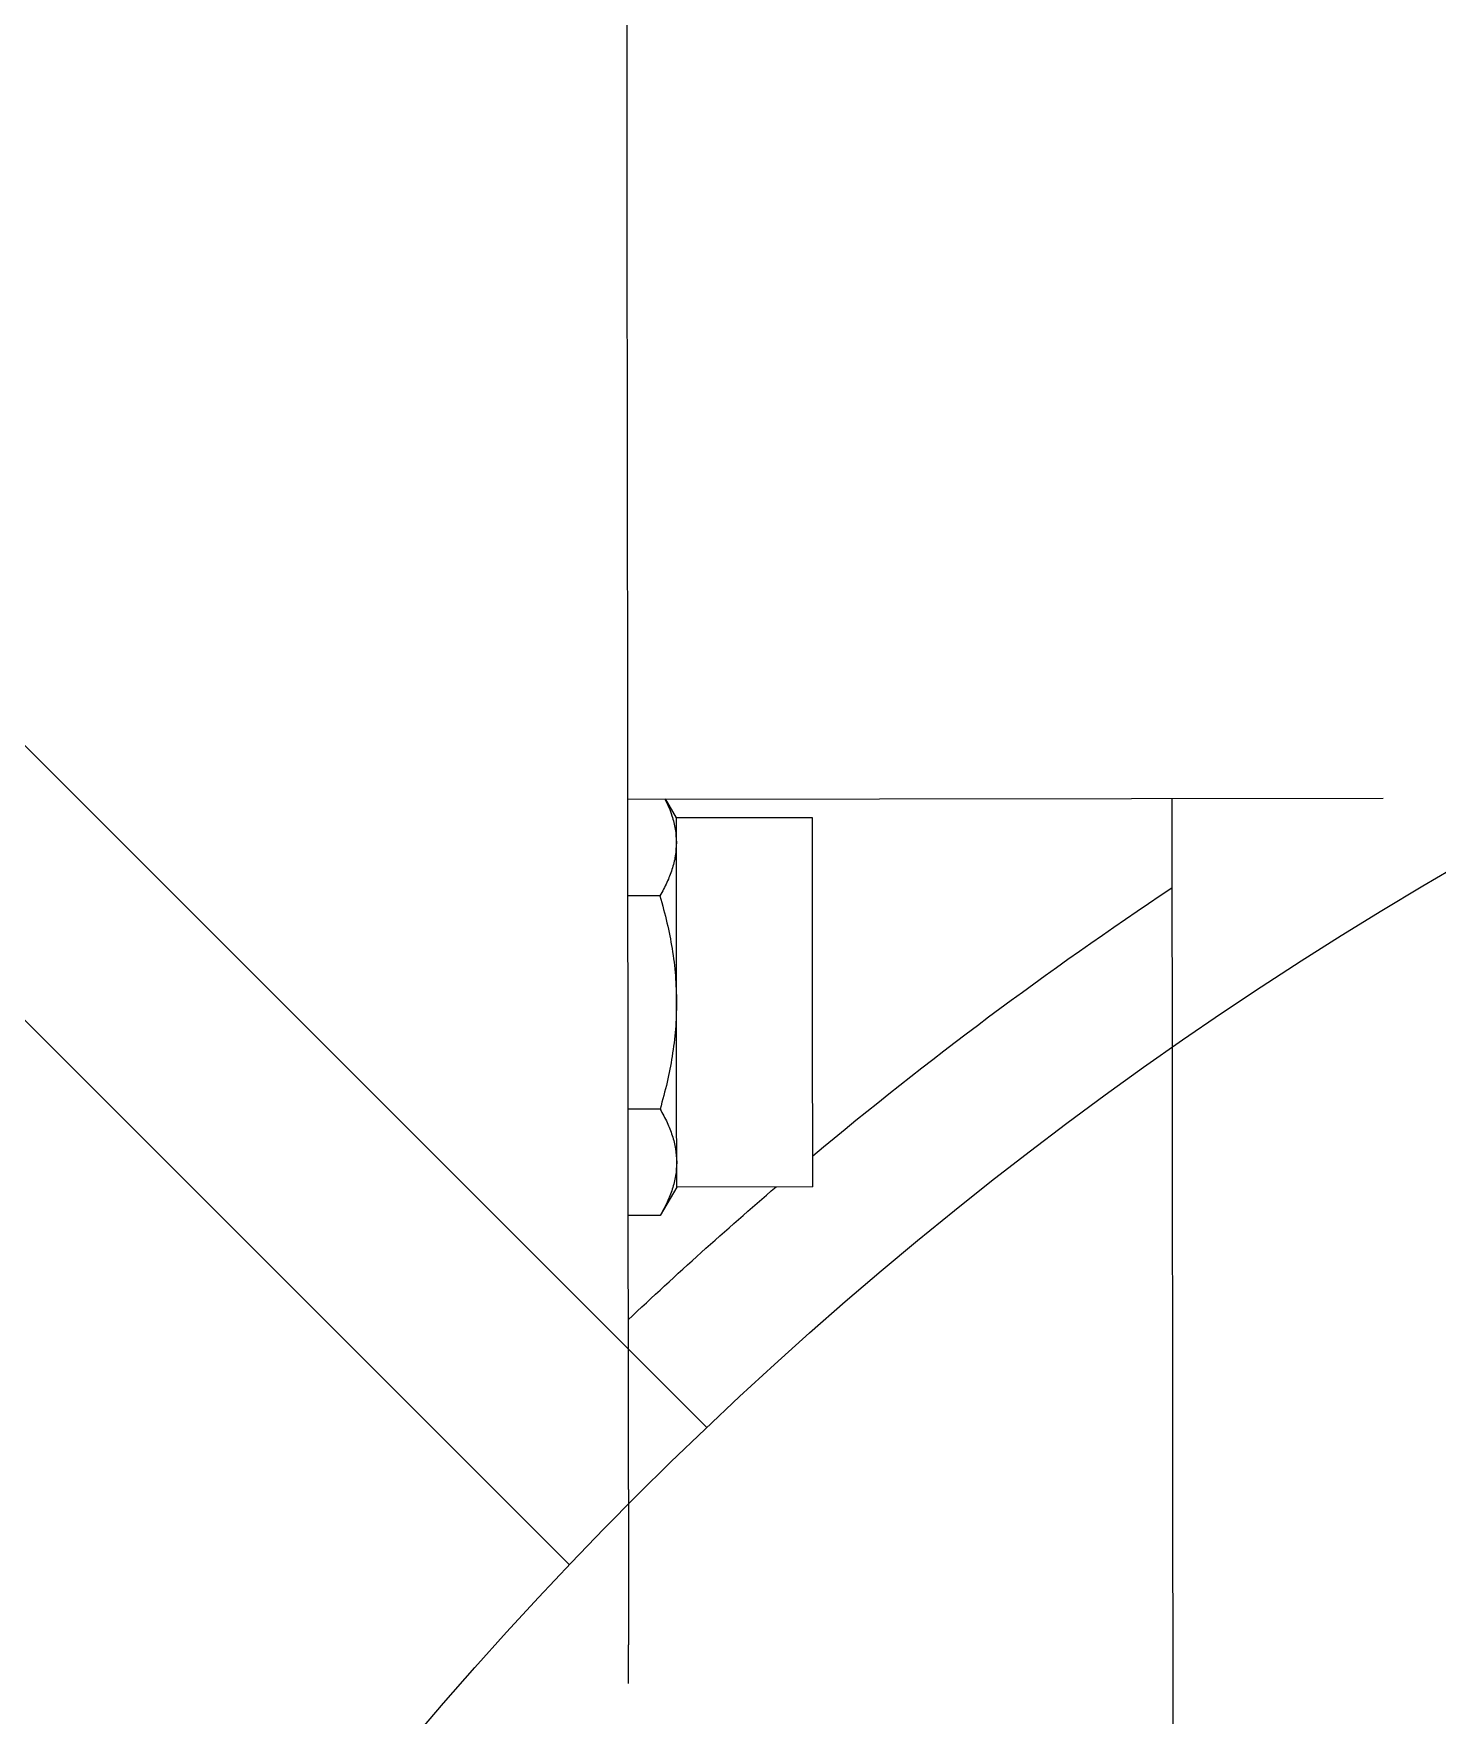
# Model space of a CAD drawing. Header units: inches. Extents: x -233729 to 737493, y -275239 to 196021.
# Drawn here: x 487629.7 to 487701.9, y 16158.4 to 16245 of the extents above; entities that cross this region are included whole.
import ezdxf

# ---------------------------------------------------------------- set-up
doc = ezdxf.new("R2010")
doc.units = ezdxf.units.IN
doc.header["$MEASUREMENT"] = 0
doc.layers.add('P_AX', color=7, linetype='Continuous')

# ---------------------------------------------------------------- blocks, each defined once
blk = doc.blocks.new('A$C48CB4C16')
at = {"layer": 'P_AX', "color": 6, "linetype": 'Continuous'}
for p, q in [((3984.39, 4725.986, 710.665), (3984.485, 4824.743, 710.665)), ((3956.426, 4761.544, 710.665), (3956.433, 4769.544, 710.665)), ((3956.426, 4761.544, 710.665), (3956.424, 4759.631, 710.665)), ((3956.424, 4759.631, 710.665), (3956.392, 4726.013, 710.665)), ((3958.063, 4747.456, 710.665), (3956.412, 4747.457, 710.665)), ((3958.911, 4745.985, 710.665), (3958.063, 4747.456, 710.665)), ((3965.911, 4745.979, 710.665), (3958.911, 4745.985, 710.665)), ((3958.058, 4741.971, 710.665), (3956.407, 4741.973, 710.665)), ((3958.048, 4731.001, 710.665), (3956.396, 4731.003, 710.665)), ((3958.892, 4726.985, 710.665), (3958.328, 4726.011, 710.665)), ((3965.892, 4726.979, 710.665), (3958.892, 4726.985, 710.665)), ((3956.392, 4726.013, 710.665), (3956.371, 4704.544, 710.665)), ((3956.392, 4726.013, 710.665), (3995.261, 4725.975, 710.665)), ((3956.371, 4704.544, 710.665), (3956.366, 4700.122, 710.665)), ((3956.371, 4704.544, 710.665), (3956.366, 4700.122, 710.665)), ((3956.366, 4700.122, 710.665), (3956.353, 4686.013, 710.665)), ((3956.366, 4700.122, 710.665), (3956.353, 4686.013, 710.665))]:
    blk.add_line(p, q, dxfattribs=at)
at = {"layer": 'P_AX', "color": 6, "linetype": 'ByBlock', "lineweight": -2}
for p, q in [((3948.218, 4760.254, 710.665), (3953.388, 4765.424, 710.665)), ((3948.218, 4760.254, 710.665), (3917.297, 4729.333, 710.665)), ((3955.289, 4753.183, 710.665), (3960.459, 4758.353, 710.665)), ((3955.289, 4753.183, 710.665), (3924.368, 4722.262, 710.665))]:
    blk.add_line(p, q, dxfattribs=at)
at = {"layer": 'P_AX', "color": 6}
for radius in [4100.564, 761.789]:
    blk.add_circle((4100.564, 4905.53, 710.665), radius, dxfattribs=at)
at = {"layer": 'P_AX', "color": 6, "linetype": 'ByBlock', "lineweight": -2}
blk.add_arc((4100.564, 4905.529, 710.665), 203.2, 180, 270, dxfattribs=at)
blk.add_arc((4100.564, 4905.529, 710.665), 203.2, 180, 270, dxfattribs=at)
at = {"layer": 'P_AX', "color": 6, "linetype": 'Continuous'}
for start, end in [(226.65326, 229.44267), (230.11762, 236.41403)]:
    blk.add_arc((4100.564, 4905.529, 710.665), 210, start, end, dxfattribs=at)
for points in [[(3956.435, 4771.544, 710.665), (3956.435, 4771.468, 710.665), (3956.435, 4771.392, 710.665), (3956.435, 4771.207, 710.665), (3956.435, 4770.958, 710.665), (3956.434, 4770.598, 710.665), (3956.434, 4770.309, 710.665), (3956.434, 4769.934, 710.665), (3956.433, 4769.544, 710.665)], [(3958.909, 4744.713, 710.665), (3958.853, 4745.398, 710.665), (3958.682, 4746.098, 710.665), (3958.424, 4746.76, 710.665), (3958.063, 4747.456, 710.665)], [(3958.911, 4745.985, 710.665), (3958.91, 4745.826, 710.665), (3958.91, 4745.662, 710.665), (3958.91, 4745.318, 710.665), (3958.909, 4744.713, 710.665)], [(3965.911, 4745.979, 710.665), (3965.91, 4745.586, 710.665), (3965.91, 4745.193, 710.665), (3965.909, 4744.455, 710.665), (3965.908, 4742.967, 710.665), (3965.906, 4741.089, 710.665), (3965.904, 4738.937, 710.665), (3965.903, 4737.9, 710.665), (3965.901, 4736.32, 710.665), (3965.899, 4734.33, 710.665), (3965.898, 4732.493, 710.665), (3965.896, 4730.823, 710.665), (3965.895, 4729.626, 710.665), (3965.893, 4728.251, 710.665)], [(3958.058, 4741.971, 710.665), (3958.419, 4742.666, 710.665), (3958.679, 4743.325, 710.665), (3958.852, 4744.026, 710.665), (3958.909, 4744.713, 710.665)], [(3958.909, 4744.713, 710.665), (3958.909, 4743.935, 710.665), (3958.908, 4743.203, 710.665), (3958.907, 4742.383, 710.665), (3958.906, 4741.235, 710.665), (3958.905, 4740.121, 710.665), (3958.904, 4738.944, 710.665), (3958.903, 4737.725, 710.665), (3958.901, 4736.485, 710.665)], [(3958.901, 4736.485, 710.665), (3958.846, 4737.858, 710.665), (3958.675, 4739.259, 710.665), (3958.418, 4740.58, 710.665), (3958.058, 4741.971, 710.665)], [(3958.048, 4731.001, 710.665), (3958.41, 4732.392, 710.665), (3958.67, 4733.712, 710.665), (3958.843, 4735.113, 710.665), (3958.901, 4736.485, 710.665)], [(3958.901, 4736.485, 710.665), (3958.9, 4735.388, 710.665), (3958.899, 4734.027, 710.665), (3958.898, 4732.85, 710.665), (3958.897, 4731.735, 710.665), (3958.896, 4730.816, 710.665), (3958.895, 4729.768, 710.665), (3958.894, 4728.86, 710.665), (3958.893, 4728.258, 710.665)], [(3958.893, 4728.258, 710.665), (3958.837, 4728.944, 710.665), (3958.666, 4729.644, 710.665), (3958.408, 4730.305, 710.665), (3958.048, 4731.001, 710.665)], [(3958.308, 4726.011, 710.665), (3958.507, 4726.448, 710.665), (3958.663, 4726.871, 710.665), (3958.836, 4727.572, 710.665), (3958.893, 4728.258, 710.665)], [(3958.893, 4728.258, 710.665), (3958.893, 4727.918, 710.665), (3958.893, 4727.653, 710.665), (3958.893, 4727.453, 710.665), (3958.893, 4727.309, 710.665), (3958.892, 4727.095, 710.665), (3958.892, 4726.985, 710.665)], [(3965.893, 4728.251, 710.665), (3965.893, 4727.646, 710.665), (3965.893, 4727.302, 710.665), (3965.892, 4727.141, 710.665), (3965.892, 4726.979, 710.665)]]:
    blk.add_spline(points, degree=3, dxfattribs=at)

msp = doc.modelspace()

# ---------------------------------------------------------------- block references
at = {"color": 1, "xscale": -1, "rotation": 180}
msp.add_blockref('A$C48CB4C16', (483703.87457, 20931.61615, -710.66459), dxfattribs=at)

doc.saveas('drawing.dxf')
